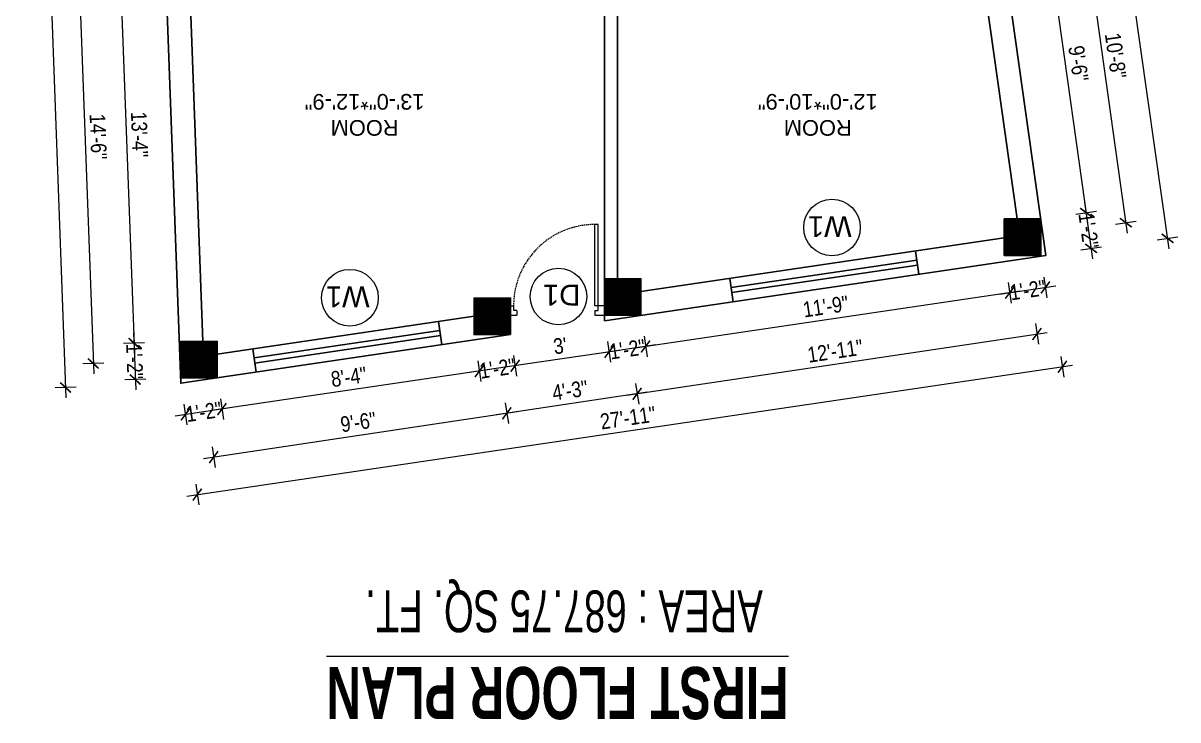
# Model space of a CAD drawing. Header units: inches. Extents: x -5142662 to -4941318, y -3361958 to -3160563.
# Drawn here: x -5005464.2 to -5005021.4, y -3260913.9 to -3260646.6 of the extents above; entities that cross this region are included whole.
import ezdxf

# ---------------------------------------------------------------- set-up
doc = ezdxf.new("R2010")
doc.units = ezdxf.units.IN
doc.header["$LTSCALE"] = 2
doc.header["$MEASUREMENT"] = 0
doc.header["$PDMODE"] = 34
doc.linetypes.add('HIDDEN', pattern=[0.375, 0.25, -0.125])
doc.layers.get('0').update_dxf_attribs({"linetype": 'CONTINUOUS'})
doc.layers.get('DEFPOINTS').update_dxf_attribs({"color": 141, "linetype": 'CONTINUOUS'})
doc.layers.add('A-Hatch', color=7, linetype='CONTINUOUS')
for name, color, linetype, lineweight in [('Annotate-Lite.w', 177, 'CONTINUOUS', 9), ('DIM 1-100', 4, 'CONTINUOUS', 13), ('Door-Window.w', 4, 'CONTINUOUS', 15), ('TEXT', 181, 'CONTINUOUS', 25), ('Text-100.w', 254, 'CONTINUOUS', 9)]:
    doc.layers.add(name, color=color, linetype=linetype, lineweight=lineweight)
doc.styles.add('Arial', font='arial.ttf', dxfattribs={"width": 0.8, "height": 12})
doc.styles.add('arial.', font='arial.ttf')
doc.styles.add('gaurav', font='arial.ttf')
doc.styles.get("Standard").update_dxf_attribs({"font": 'ARIALN.TTF'})
doc.dimstyles.new('1 by 96', dxfattribs={"dimtxt": 6, "dimasz": 4, "dimexe": 4, "dimexo": 4, "dimgap": 2, "dimtad": 1, "dimdec": 0, "dimzin": 0, "dimdsep": 46, "dimlunit": 4, "dimtxsty": 'Standard', "dimblk": 'ARCHTICK', "dimcen": 0, "dimdle": 4, "dimadec": 0, "dimazin": 0, "dimtfac": 1, "dimtdec": 0, "dimtix": 1, "dimtofl": 0, "dimtmove": 1, "dimatfit": 3, "dimldrblk": 'ARCHTICK', "dimfxl": 4, "dimfxlon": 1, "dimtolj": 1, "dimtzin": 0, "dimlwd": -1, "dimlwe": -1, "dimarcsym": 0})

# ---------------------------------------------------------------- blocks, each defined once
blk = doc.blocks.new('3-0')
at = {"ltscale": 3}
for p, q in [((11063.05, 10097.68), (11065.97, 10099.9)), ((11065.25, 10097.81), (11066.71, 10098.92)), ((11065.97, 10099.9), (11066.71, 10098.92)), ((11063.05, 10097.68), (11064.53, 10095.73)), ((11065.99, 10096.84), (11064.53, 10095.73)), ((11065.99, 10096.84), (11065.25, 10097.81)), ((11085.5, 10074.13), (11110.32, 10092.96)), ((11086.24, 10073.15), (11111.05, 10091.97)), ((11111.05, 10091.97), (11110.32, 10092.96)), ((11084.04, 10073.02), (11082.57, 10071.91)), ((11084.04, 10073.02), (11084.78, 10072.04)), ((11084.78, 10072.04), (11086.24, 10073.15)), ((11086.24, 10073.15), (11085.5, 10074.13)), ((11087.72, 10071.2), (11086.24, 10073.15)), ((11082.57, 10071.91), (11084.79, 10068.98)), ((11084.79, 10068.98), (11087.72, 10071.2))]:
    blk.add_line(p, q, dxfattribs=at)
at = {"layer": 'Door-Window.w', "color": 9, "linetype": 'HIDDEN', "lineweight": 18}
blk.add_arc((11085.5, 10074.13), 31.16, 37.1906, 127.1465, dxfattribs=at)
blk = doc.blocks.new('_ArchTick')
at = {"color": 0, "linetype": 'ByBlock', "const_width": 0.15}
blk.add_lwpolyline([(-0.5, -0.5), (0.5, 0.5)], dxfattribs=at)
blk = doc.blocks.new('*D1220')
at = {"layer": 'DEFPOINTS', "color": 0, "ltscale": 0.5, "transparency": 16777216}
for p in [(-5005091.82, -3260609), (-5005056.56, -3260719.29), (-5005073.96, -3260721.74)]:
    blk.add_point(p, dxfattribs=at)
at = {"layer": 'DIM 1-100', "color": 0, "ltscale": 0.5, "transparency": 16777216}
for p, q in [((-5005073.04, -3260602.32), (-5005056.01, -3260723.25)), ((-5005076.45, -3260606.84), (-5005068.52, -3260605.72)), ((-5005060.52, -3260719.85), (-5005052.6, -3260718.73))]:
    blk.add_line(p, q, dxfattribs=at)
at = {"layer": 'DIM 1-100', "color": 0, "ltscale": 0.5, "transparency": 16777216, "xscale": 4, "yscale": 4, "zscale": 4}
for p, rotation in [((-5005072.49, -3260606.28), 98.01894556998919), ((-5005056.56, -3260719.29), 278.0189455699892)]:
    blk.add_blockref('_ArchTick', p, dxfattribs=dict(at, rotation=rotation))
at = {"layer": 'DIM 1-100', "color": 0, "ltscale": 0.5, "transparency": 16777216, "insert": (-5005059.51, -3260662.08), "char_height": 6, "attachment_point": 5, "rotation": 278.0189}
blk.add_mtext('\\A1;9\'-6"', dxfattribs=at)
blk = doc.blocks.new('*D1221')
at = {"layer": 'DEFPOINTS', "color": 0, "ltscale": 0.5, "transparency": 16777216}
for p in [(-5005073.96, -3260721.74), (-5005054.63, -3260733.02), (-5005073.96, -3260735.74)]:
    blk.add_point(p, dxfattribs=at)
at = {"layer": 'DIM 1-100', "color": 0, "ltscale": 0.5, "transparency": 16777216}
for p, q in [((-5005057.12, -3260715.33), (-5005054.07, -3260736.98)), ((-5005060.52, -3260719.85), (-5005052.6, -3260718.73)), ((-5005058.59, -3260733.58), (-5005050.67, -3260732.46))]:
    blk.add_line(p, q, dxfattribs=at)
at = {"layer": 'DIM 1-100', "color": 0, "ltscale": 0.5, "transparency": 16777216, "xscale": 4, "yscale": 4, "zscale": 4}
for p, rotation in [((-5005056.56, -3260719.29), 98.01894556998919), ((-5005054.63, -3260733.02), 278.0189455699892)]:
    blk.add_blockref('_ArchTick', p, dxfattribs=dict(at, rotation=rotation))
at = {"layer": 'DIM 1-100', "color": 0, "ltscale": 0.5, "transparency": 16777216, "insert": (-5005055.6, -3260726.16), "char_height": 6, "attachment_point": 5, "rotation": 278.0189}
blk.add_mtext('\\A1;1\'-2"', dxfattribs=at)
blk = doc.blocks.new('*D1226')
at = {"layer": 'DEFPOINTS', "color": 0, "ltscale": 0.5, "transparency": 16777216}
for p in [(-5005098.82, -3260602), (-5005041.33, -3260723.16), (-5005080.96, -3260728.74)]:
    blk.add_point(p, dxfattribs=at)
at = {"layer": 'DIM 1-100', "color": 0, "ltscale": 0.5, "transparency": 16777216}
for p, q in [((-5005063.15, -3260596.98), (-5005055.23, -3260595.86)), ((-5005059.75, -3260592.46), (-5005040.78, -3260727.12)), ((-5005045.3, -3260723.72), (-5005037.37, -3260722.6))]:
    blk.add_line(p, q, dxfattribs=at)
at = {"layer": 'DIM 1-100', "color": 0, "ltscale": 0.5, "transparency": 16777216, "xscale": 4, "yscale": 4, "zscale": 4}
for p, rotation in [((-5005059.19, -3260596.42), 98.01894556998919), ((-5005041.33, -3260723.16), 278.0189455699892)]:
    blk.add_blockref('_ArchTick', p, dxfattribs=dict(at, rotation=rotation))
at = {"layer": 'DIM 1-100', "color": 0, "ltscale": 0.5, "transparency": 16777216, "insert": (-5005045.25, -3260659.08), "char_height": 6, "attachment_point": 5, "rotation": 278.0189}
blk.add_mtext('\\A1;10\'-8"', dxfattribs=at)
blk = doc.blocks.new('*D1227')
at = {"layer": 'DEFPOINTS', "color": 0, "ltscale": 0.5, "transparency": 16777216}
for p in [(-5005065.36, -3260444.93), (-5005112.03, -3260451.5), (-5005071.99, -3260735.74)]:
    blk.add_point(p, dxfattribs=at)
at = {"layer": 'DIM 1-100', "color": 0, "ltscale": 0.5, "transparency": 16777216}
for p, q in [((-5005024.76, -3260733.13), (-5005065.92, -3260440.96)), ((-5005069.32, -3260445.48), (-5005061.4, -3260444.37)), ((-5005029.28, -3260729.73), (-5005021.36, -3260728.61))]:
    blk.add_line(p, q, dxfattribs=at)
at = {"layer": 'DIM 1-100', "color": 0, "ltscale": 0.5, "transparency": 16777216, "xscale": 4, "yscale": 4, "zscale": 4}
for p, rotation in [((-5005065.36, -3260444.93), 98.01894551889023), ((-5005025.32, -3260729.17), 278.0189455188902)]:
    blk.add_blockref('_ArchTick', p, dxfattribs=dict(at, rotation=rotation))
at = {"layer": 'DIM 1-100', "color": 0, "ltscale": 0.5, "transparency": 16777216, "insert": (-5005040.33, -3260586.34), "char_height": 6, "attachment_point": 5, "rotation": 278.0189}
blk.add_mtext('\\A1;23\'-11"', dxfattribs=at)
blk = doc.blocks.new('*D1234')
at = {"layer": 'DEFPOINTS', "color": 0, "ltscale": 0.5, "transparency": 16777216}
for p in [(-5005410.2, -3260609), (-5005403.71, -3260768.68), (-5005421.67, -3260769.35)]:
    blk.add_point(p, dxfattribs=at)
at = {"layer": 'DIM 1-100', "color": 0, "ltscale": 0.5, "transparency": 16777216}
for p, q in [((-5005423.57, -3260609.49), (-5005431.56, -3260609.79)), ((-5005427.72, -3260605.64), (-5005421.52, -3260773.34)), ((-5005417.67, -3260769.2), (-5005425.67, -3260769.49))]:
    blk.add_line(p, q, dxfattribs=at)
at = {"layer": 'DIM 1-100', "color": 0, "ltscale": 0.5, "transparency": 16777216, "xscale": 4, "yscale": 4, "zscale": 4}
for p, rotation in [((-5005427.57, -3260609.64), 92.11435360314157), ((-5005421.67, -3260769.35), 272.1143536031416)]:
    blk.add_blockref('_ArchTick', p, dxfattribs=dict(at, rotation=rotation))
at = {"layer": 'DIM 1-100', "color": 0, "ltscale": 0.5, "transparency": 16777216, "insert": (-5005419.56, -3260689.31), "char_height": 6, "attachment_point": 5, "rotation": 272.1144}
blk.add_mtext('\\A1;13\'-4"', dxfattribs=at)
blk = doc.blocks.new('*D1235')
at = {"layer": 'DEFPOINTS', "color": 0, "ltscale": 0.5, "transparency": 16777216}
for p in [(-5005403.71, -3260768.68), (-5005421.16, -3260783.33), (-5005403.71, -3260782.68)]:
    blk.add_point(p, dxfattribs=at)
at = {"layer": 'DIM 1-100', "color": 0, "ltscale": 0.5, "transparency": 16777216}
for p, q in [((-5005421.82, -3260765.35), (-5005421.01, -3260787.32)), ((-5005417.67, -3260769.2), (-5005425.67, -3260769.49)), ((-5005417.16, -3260783.18), (-5005425.15, -3260783.47))]:
    blk.add_line(p, q, dxfattribs=at)
at = {"layer": 'DIM 1-100', "color": 0, "ltscale": 0.5, "transparency": 16777216, "xscale": 4, "yscale": 4, "zscale": 4}
for p, rotation in [((-5005421.67, -3260769.35), 92.11435360314157), ((-5005421.16, -3260783.33), 272.1143536031416)]:
    blk.add_blockref('_ArchTick', p, dxfattribs=dict(at, rotation=rotation))
at = {"layer": 'DIM 1-100', "color": 0, "ltscale": 0.5, "transparency": 16777216, "insert": (-5005421.41, -3260776.34), "char_height": 6, "attachment_point": 5, "rotation": 272.1144}
blk.add_mtext('\\A1;1\'-2"', dxfattribs=at)
blk = doc.blocks.new('*D1237')
at = {"layer": 'DEFPOINTS', "color": 0, "ltscale": 0.5, "transparency": 16777216}
for p in [(-5005403.2, -3260602), (-5005437.25, -3260777.18), (-5005396.71, -3260775.68)]:
    blk.add_point(p, dxfattribs=at)
at = {"layer": 'DIM 1-100', "color": 0, "ltscale": 0.5, "transparency": 16777216}
for p, q in [((-5005443.81, -3260599.5), (-5005437.11, -3260781.18)), ((-5005439.67, -3260603.35), (-5005447.66, -3260603.64)), ((-5005433.26, -3260777.03), (-5005441.25, -3260777.33))]:
    blk.add_line(p, q, dxfattribs=at)
at = {"layer": 'DIM 1-100', "color": 0, "ltscale": 0.5, "transparency": 16777216, "xscale": 4, "yscale": 4, "zscale": 4}
for p, rotation in [((-5005443.67, -3260603.49), 92.11435360314157), ((-5005437.25, -3260777.18), 272.1143536031416)]:
    blk.add_blockref('_ArchTick', p, dxfattribs=dict(at, rotation=rotation))
at = {"layer": 'DIM 1-100', "color": 0, "ltscale": 0.5, "transparency": 16777216, "insert": (-5005435.4, -3260690.15), "char_height": 6, "attachment_point": 5, "rotation": 272.1144}
blk.add_mtext('\\A1;14\'-6"', dxfattribs=at)
blk = doc.blocks.new('*D1238')
at = {"layer": 'DEFPOINTS', "color": 0, "ltscale": 0.5, "transparency": 16777216}
for p in [(-5005416.01, -3260451.5), (-5005447.89, -3260786.38), (-5005403.71, -3260784.75)]:
    blk.add_point(p, dxfattribs=at)
at = {"layer": 'DIM 1-100', "color": 0, "ltscale": 0.5, "transparency": 16777216}
for p, q in [((-5005460.34, -3260449.13), (-5005447.74, -3260790.38)), ((-5005456.19, -3260452.98), (-5005464.19, -3260453.28)), ((-5005443.89, -3260786.23), (-5005451.88, -3260786.53))]:
    blk.add_line(p, q, dxfattribs=at)
at = {"layer": 'DIM 1-100', "color": 0, "ltscale": 0.5, "transparency": 16777216, "xscale": 4, "yscale": 4, "zscale": 4}
for p, rotation in [((-5005460.19, -3260453.13), 92.11435361988767), ((-5005447.89, -3260786.38), 272.1143536198877)]:
    blk.add_blockref('_ArchTick', p, dxfattribs=dict(at, rotation=rotation))
at = {"layer": 'DIM 1-100', "color": 0, "ltscale": 0.5, "transparency": 16777216, "insert": (-5005448.98, -3260619.57), "char_height": 6, "attachment_point": 5, "rotation": 272.1144}
blk.add_mtext('\\A1;27\'-9"', dxfattribs=at)
blk = doc.blocks.new('*D1239')
at = {"layer": 'DEFPOINTS', "color": 0, "ltscale": 0.5, "transparency": 16777216}
for p in [(-5005087.96, -3260735.74), (-5005227.27, -3260758.68), (-5005225.5, -3260770.66)]:
    blk.add_point(p, dxfattribs=at)
at = {"layer": 'DIM 1-100', "color": 0, "ltscale": 0.5, "transparency": 16777216}
for p, q in [((-5005086.44, -3260746.07), (-5005085.27, -3260753.98)), ((-5005081.9, -3260749.44), (-5005229.46, -3260771.24)), ((-5005226.08, -3260766.7), (-5005224.92, -3260774.61))]:
    blk.add_line(p, q, dxfattribs=at)
at = {"layer": 'DIM 1-100', "color": 0, "ltscale": 0.5, "transparency": 16777216, "xscale": 4, "yscale": 4, "zscale": 4}
for p, rotation in [((-5005085.85, -3260750.03), 8.403880674302178), ((-5005225.5, -3260770.66), 188.4038806743022)]:
    blk.add_blockref('_ArchTick', p, dxfattribs=dict(at, rotation=rotation))
at = {"layer": 'DIM 1-100', "color": 0, "ltscale": 0.5, "transparency": 16777216, "insert": (-5005156.42, -3260755.33), "char_height": 6, "attachment_point": 5, "rotation": 8.4039}
blk.add_mtext('\\A1;11\'-9"', dxfattribs=at)
blk = doc.blocks.new('*D1240')
at = {"layer": 'DEFPOINTS', "color": 0, "ltscale": 0.5, "transparency": 16777216}
for p in [(-5005227.27, -3260758.68), (-5005241.27, -3260760.75), (-5005239.5, -3260772.73)]:
    blk.add_point(p, dxfattribs=at)
at = {"layer": 'DIM 1-100', "color": 0, "ltscale": 0.5, "transparency": 16777216}
for p, q in [((-5005240.08, -3260768.77), (-5005238.92, -3260776.68)), ((-5005226.08, -3260766.7), (-5005224.92, -3260774.61)), ((-5005221.54, -3260770.07), (-5005243.46, -3260773.31))]:
    blk.add_line(p, q, dxfattribs=at)
at = {"layer": 'DIM 1-100', "color": 0, "ltscale": 0.5, "transparency": 16777216, "xscale": 4, "yscale": 4, "zscale": 4}
for p, rotation in [((-5005225.5, -3260770.66), 8.403880674302178), ((-5005239.5, -3260772.73), 188.4038806743022)]:
    blk.add_blockref('_ArchTick', p, dxfattribs=dict(at, rotation=rotation))
at = {"layer": 'DIM 1-100', "color": 0, "ltscale": 0.5, "transparency": 16777216, "insert": (-5005232.5, -3260771.69), "char_height": 6, "attachment_point": 5, "rotation": 8.4039}
blk.add_mtext('\\A1;1\'-2"', dxfattribs=at)
blk = doc.blocks.new('*D1241')
at = {"layer": 'DEFPOINTS', "color": 0, "ltscale": 0.5, "transparency": 16777216}
for p in [(-5005241.27, -3260760.75), (-5005277.27, -3260766.07), (-5005275.5, -3260778.04)]:
    blk.add_point(p, dxfattribs=at)
at = {"layer": 'DIM 1-100', "color": 0, "ltscale": 0.5, "transparency": 16777216}
for p, q in [((-5005240.08, -3260768.77), (-5005238.92, -3260776.68)), ((-5005235.54, -3260772.14), (-5005279.46, -3260778.63)), ((-5005276.08, -3260774.09), (-5005274.92, -3260782))]:
    blk.add_line(p, q, dxfattribs=at)
at = {"layer": 'DIM 1-100', "color": 0, "ltscale": 0.5, "transparency": 16777216, "xscale": 4, "yscale": 4, "zscale": 4}
for p, rotation in [((-5005239.5, -3260772.73), 8.403880674302178), ((-5005275.5, -3260778.04), 188.4038806743022)]:
    blk.add_blockref('_ArchTick', p, dxfattribs=dict(at, rotation=rotation))
at = {"layer": 'DIM 1-100', "color": 0, "ltscale": 0.5, "transparency": 16777216, "insert": (-5005258.24, -3260770.38), "char_height": 6, "attachment_point": 5, "rotation": 8.4039}
blk.add_mtext("\\A1;3'", dxfattribs=at)
blk = doc.blocks.new('*D1242')
at = {"layer": 'DEFPOINTS', "color": 0, "ltscale": 0.5, "transparency": 16777216}
for p in [(-5005291.27, -3260766.07), (-5005277.27, -3260766.07), (-5005289.2, -3260780.07)]:
    blk.add_point(p, dxfattribs=at)
at = {"layer": 'DIM 1-100', "color": 0, "ltscale": 0.5, "transparency": 16777216}
for p, q in [((-5005271.54, -3260777.46), (-5005293.16, -3260780.65)), ((-5005289.79, -3260776.11), (-5005288.62, -3260784.02)), ((-5005276.08, -3260774.09), (-5005274.92, -3260782))]:
    blk.add_line(p, q, dxfattribs=at)
at = {"layer": 'DIM 1-100', "color": 0, "ltscale": 0.5, "transparency": 16777216, "xscale": 4, "yscale": 4, "zscale": 4}
for p, rotation in [((-5005289.2, -3260780.07), 188.4038806743022), ((-5005275.5, -3260778.04), 8.403880674302178)]:
    blk.add_blockref('_ArchTick', p, dxfattribs=dict(at, rotation=rotation))
at = {"layer": 'DIM 1-100', "color": 0, "ltscale": 0.5, "transparency": 16777216, "insert": (-5005282.35, -3260779.06), "char_height": 6, "attachment_point": 5, "rotation": 8.4039}
blk.add_mtext('\\A1;1\'-2"', dxfattribs=at)
blk = doc.blocks.new('*D1243')
at = {"layer": 'DEFPOINTS', "color": 0, "ltscale": 0.5, "transparency": 16777216}
for p in [(-5005291.27, -3260766.07), (-5005389.71, -3260782.68), (-5005387.94, -3260794.66)]:
    blk.add_point(p, dxfattribs=at)
at = {"layer": 'DIM 1-100', "color": 0, "ltscale": 0.5, "transparency": 16777216}
for p, q in [((-5005289.79, -3260776.11), (-5005288.62, -3260784.02)), ((-5005285.24, -3260779.48), (-5005391.9, -3260795.24)), ((-5005388.53, -3260790.7), (-5005387.36, -3260798.61))]:
    blk.add_line(p, q, dxfattribs=at)
at = {"layer": 'DIM 1-100', "color": 0, "ltscale": 0.5, "transparency": 16777216, "xscale": 4, "yscale": 4, "zscale": 4}
for p, rotation in [((-5005289.2, -3260780.07), 8.403880674302178), ((-5005387.94, -3260794.66), 188.4038806743022)]:
    blk.add_blockref('_ArchTick', p, dxfattribs=dict(at, rotation=rotation))
at = {"layer": 'DIM 1-100', "color": 0, "ltscale": 0.5, "transparency": 16777216, "insert": (-5005339.31, -3260782.35), "char_height": 6, "attachment_point": 5, "rotation": 8.4039}
blk.add_mtext('\\A1;8\'-4"', dxfattribs=at)
blk = doc.blocks.new('*D1244')
at = {"layer": 'DEFPOINTS', "color": 0, "ltscale": 0.5, "transparency": 16777216}
for p in [(-5005403.71, -3260784.75), (-5005389.71, -3260782.68), (-5005401.94, -3260796.72)]:
    blk.add_point(p, dxfattribs=at)
at = {"layer": 'DIM 1-100', "color": 0, "ltscale": 0.5, "transparency": 16777216}
for p, q in [((-5005388.53, -3260790.7), (-5005387.36, -3260798.61)), ((-5005383.98, -3260794.07), (-5005405.9, -3260797.31)), ((-5005402.53, -3260792.77), (-5005401.36, -3260800.68))]:
    blk.add_line(p, q, dxfattribs=at)
at = {"layer": 'DIM 1-100', "color": 0, "ltscale": 0.5, "transparency": 16777216, "xscale": 4, "yscale": 4, "zscale": 4}
for p, rotation in [((-5005401.94, -3260796.72), 188.4038806743022), ((-5005387.94, -3260794.66), 8.403880674302178)]:
    blk.add_blockref('_ArchTick', p, dxfattribs=dict(at, rotation=rotation))
at = {"layer": 'DIM 1-100', "color": 0, "ltscale": 0.5, "transparency": 16777216, "insert": (-5005394.94, -3260795.69), "char_height": 6, "attachment_point": 5, "rotation": 8.4039}
blk.add_mtext('\\A1;1\'-2"', dxfattribs=at)
blk = doc.blocks.new('*D1245')
at = {"layer": 'DEFPOINTS', "color": 0, "ltscale": 0.5, "transparency": 16777216}
for p in [(-5005087.96, -3260735.74), (-5005073.96, -3260735.74), (-5005072.15, -3260748)]:
    blk.add_point(p, dxfattribs=at)
at = {"layer": 'DIM 1-100', "color": 0, "ltscale": 0.5, "transparency": 16777216}
for p, q in [((-5005086.44, -3260746.07), (-5005085.27, -3260753.98)), ((-5005072.74, -3260744.04), (-5005071.57, -3260751.96)), ((-5005089.81, -3260750.61), (-5005068.19, -3260747.42))]:
    blk.add_line(p, q, dxfattribs=at)
at = {"layer": 'DIM 1-100', "color": 0, "ltscale": 0.5, "transparency": 16777216, "xscale": 4, "yscale": 4, "zscale": 4}
for p, rotation in [((-5005072.15, -3260748), 8.403880674302195), ((-5005085.85, -3260750.03), 188.4038806743022)]:
    blk.add_blockref('_ArchTick', p, dxfattribs=dict(at, rotation=rotation))
at = {"layer": 'DIM 1-100', "color": 0, "ltscale": 0.5, "transparency": 16777216, "insert": (-5005079, -3260749.01), "char_height": 6, "attachment_point": 5, "rotation": 8.4039}
blk.add_mtext('\\A1;1\'-2"', dxfattribs=at)
blk = doc.blocks.new('*D1246')
at = {"layer": 'DEFPOINTS', "color": 0, "ltscale": 0.5, "transparency": 16777216}
for p in [(-5005080.96, -3260728.74), (-5005234.27, -3260751.68), (-5005075.41, -3260765.85)]:
    blk.add_point(p, dxfattribs=at)
at = {"layer": 'DIM 1-100', "color": 0, "ltscale": 0.5, "transparency": 16777216}
for p, q in [((-5005076, -3260761.89), (-5005074.82, -3260769.81)), ((-5005232.67, -3260789.38), (-5005071.45, -3260765.26)), ((-5005229.31, -3260784.83), (-5005228.12, -3260792.75))]:
    blk.add_line(p, q, dxfattribs=at)
at = {"layer": 'DIM 1-100', "color": 0, "ltscale": 0.5, "transparency": 16777216, "xscale": 4, "yscale": 4, "zscale": 4}
for p, rotation in [((-5005075.41, -3260765.85), 8.510423086332313), ((-5005228.72, -3260788.79), 188.5104230863323)]:
    blk.add_blockref('_ArchTick', p, dxfattribs=dict(at, rotation=rotation))
at = {"layer": 'DIM 1-100', "color": 0, "ltscale": 0.5, "transparency": 16777216, "insert": (-5005152.8, -3260772.36), "char_height": 6, "attachment_point": 5, "rotation": 8.5104}
blk.add_mtext('\\A1;12\'-11"', dxfattribs=at)
blk = doc.blocks.new('*D1247')
at = {"layer": 'DEFPOINTS', "color": 0, "ltscale": 0.5, "transparency": 16777216}
for p in [(-5005234.27, -3260751.68), (-5005284.27, -3260759.07), (-5005278.7, -3260796.27)]:
    blk.add_point(p, dxfattribs=at)
at = {"layer": 'DIM 1-100', "color": 0, "ltscale": 0.5, "transparency": 16777216}
for p, q in [((-5005229.31, -3260784.83), (-5005228.12, -3260792.75)), ((-5005224.76, -3260788.2), (-5005282.66, -3260796.86)), ((-5005279.29, -3260792.31), (-5005278.11, -3260800.23))]:
    blk.add_line(p, q, dxfattribs=at)
at = {"layer": 'DIM 1-100', "color": 0, "ltscale": 0.5, "transparency": 16777216, "xscale": 4, "yscale": 4, "zscale": 4}
for p, rotation in [((-5005228.72, -3260788.79), 8.510423103849032), ((-5005278.7, -3260796.27), 188.510423103849)]:
    blk.add_blockref('_ArchTick', p, dxfattribs=dict(at, rotation=rotation))
at = {"layer": 'DIM 1-100', "color": 0, "ltscale": 0.5, "transparency": 16777216, "insert": (-5005254.46, -3260787.52), "char_height": 6, "attachment_point": 5, "rotation": 8.5104}
blk.add_mtext('\\A1;4\'-3"', dxfattribs=at)
blk = doc.blocks.new('*D1248')
at = {"layer": 'DEFPOINTS', "color": 0, "ltscale": 0.5, "transparency": 16777216}
for p in [(-5005284.27, -3260759.07), (-5005396.71, -3260775.68), (-5005391.11, -3260813.09)]:
    blk.add_point(p, dxfattribs=at)
at = {"layer": 'DIM 1-100', "color": 0, "ltscale": 0.5, "transparency": 16777216}
for p, q in [((-5005279.29, -3260792.31), (-5005278.11, -3260800.23)), ((-5005274.75, -3260795.68), (-5005395.07, -3260813.68)), ((-5005391.7, -3260809.13), (-5005390.52, -3260817.05))]:
    blk.add_line(p, q, dxfattribs=at)
at = {"layer": 'DIM 1-100', "color": 0, "ltscale": 0.5, "transparency": 16777216, "xscale": 4, "yscale": 4, "zscale": 4}
for p, rotation in [((-5005278.7, -3260796.27), 8.510423103849032), ((-5005391.11, -3260813.09), 188.510423103849)]:
    blk.add_blockref('_ArchTick', p, dxfattribs=dict(at, rotation=rotation))
at = {"layer": 'DIM 1-100', "color": 0, "ltscale": 0.5, "transparency": 16777216, "insert": (-5005335.66, -3260799.67), "char_height": 6, "attachment_point": 5, "rotation": 8.5104}
blk.add_mtext('\\A1;9\'-6"', dxfattribs=at)
blk = doc.blocks.new('*D1249')
at = {"layer": 'DEFPOINTS', "color": 0, "ltscale": 0.5, "transparency": 16777216}
for p in [(-5005071.99, -3260735.74), (-5005065.68, -3260778.44), (-5005403.71, -3260784.75)]:
    blk.add_point(p, dxfattribs=at)
at = {"layer": 'DIM 1-100', "color": 0, "ltscale": 0.5, "transparency": 16777216}
for p, q in [((-5005401.36, -3260828.03), (-5005061.72, -3260777.86)), ((-5005066.27, -3260774.48), (-5005065.1, -3260782.4)), ((-5005397.99, -3260823.49), (-5005396.82, -3260831.41))]:
    blk.add_line(p, q, dxfattribs=at)
at = {"layer": 'DIM 1-100', "color": 0, "ltscale": 0.5, "transparency": 16777216, "xscale": 4, "yscale": 4, "zscale": 4}
for p, rotation in [((-5005065.68, -3260778.44), 8.403880655919313), ((-5005397.4, -3260827.45), 188.4038806559193)]:
    blk.add_blockref('_ArchTick', p, dxfattribs=dict(at, rotation=rotation))
at = {"layer": 'DIM 1-100', "color": 0, "ltscale": 0.5, "transparency": 16777216, "insert": (-5005232.27, -3260797.99), "char_height": 6, "attachment_point": 5, "rotation": 8.4039}
blk.add_mtext('\\A1;27\'-11"', dxfattribs=at)

msp = doc.modelspace()

# ---------------------------------------------------------------- hatches: boundary and pattern name
at = {"layer": 'A-Hatch', "ltscale": 0.5}
h = msp.add_hatch(dxfattribs=at)
h.set_pattern_fill('ANSI31', color=256, angle=180)
h.set_pattern_definition([(225, (-10096506.67526, -6519141.21431), (0.0883883476483, -0.0883883476483), [])])
h.paths.add_polyline_path([(-5005087.96, -3260735.74), (-5005073.96, -3260735.74), (-5005073.96, -3260721.74), (-5005087.96, -3260721.74)])
h = msp.add_hatch(dxfattribs=at)
h.set_pattern_fill('ANSI31', color=256, angle=180)
h.set_pattern_definition([(225, (-10096659.98226, -6519164.15471), (0.0883883476483, -0.0883883476483), [])])
h.paths.add_polyline_path([(-5005241.27, -3260758.68), (-5005227.27, -3260758.68), (-5005227.27, -3260744.68), (-5005241.27, -3260744.68)])
h = msp.add_hatch(dxfattribs=at)
h.set_pattern_fill('ANSI31', color=256, angle=180)
h.set_pattern_definition([(225, (-10096709.98226, -6519171.54153), (0.0883883476483, -0.0883883476483), [])])
h.paths.add_polyline_path([(-5005291.27, -3260766.07), (-5005277.27, -3260766.07), (-5005277.27, -3260752.07), (-5005291.27, -3260752.07)])
h = msp.add_hatch(dxfattribs=at)
h.set_pattern_fill('ANSI31', color=256, angle=180)
h.set_pattern_definition([(225, (-10096822.42328, -6519188.15315), (0.0883883476483, -0.0883883476483), [])])
h.paths.add_polyline_path([(-5005403.71, -3260782.68), (-5005389.71, -3260782.68), (-5005389.71, -3260768.68), (-5005403.71, -3260768.68)])

# ---------------------------------------------------------------- linework, layer by layer
at = {"ltscale": 0.5}
for p, q in [((-5005241.27, -3260604.5), (-5005241.27, -3260751.46)), ((-5005401.19, -3260609), (-5005395.3, -3260768.68)), ((-5005236.27, -3260609), (-5005236.27, -3260744.68)), ((-5005083.05, -3260721.74), (-5005098.93, -3260609)), ((-5005227.27, -3260749.59), (-5005087.96, -3260729.01)), ((-5005121.49, -3260737.5), (-5005192.72, -3260748.02)), ((-5005122, -3260734.03), (-5005120.69, -3260742.94)), ((-5005121.2, -3260739.48), (-5005192.43, -3260750)), ((-5005193.23, -3260744.56), (-5005191.91, -3260753.46)), ((-5005389.71, -3260773.58), (-5005291.27, -3260759.04)), ((-5005241.27, -3260758.68), (-5005241.27, -3260760.75)), ((-5005304.36, -3260764.51), (-5005375.59, -3260775.04)), ((-5005304.88, -3260761.05), (-5005303.56, -3260769.96)), ((-5005304.07, -3260766.49), (-5005375.3, -3260777.02)), ((-5005376.1, -3260771.57), (-5005374.79, -3260780.48))]:
    msp.add_line(p, q, dxfattribs=at)
for points in [[(-5005277.27, -3260451.5), (-5005416.01, -3260451.5), (-5005403.71, -3260784.75), (-5005277.27, -3260766.07)], [(-5005241.27, -3260760.75), (-5005071.99, -3260735.74), (-5005112.03, -3260451.5), (-5005126.03, -3260451.5)]]:
    msp.add_lwpolyline(points, dxfattribs=at)
for points in [[(-5005073.96, -3260735.74), (-5005087.96, -3260735.74), (-5005087.96, -3260721.74), (-5005073.96, -3260721.74)], [(-5005227.27, -3260758.68), (-5005241.27, -3260758.68), (-5005241.27, -3260744.68), (-5005227.27, -3260744.68)], [(-5005277.27, -3260766.07), (-5005291.27, -3260766.07), (-5005291.27, -3260752.07), (-5005277.27, -3260752.07)], [(-5005389.71, -3260782.68), (-5005403.71, -3260782.68), (-5005403.71, -3260768.68), (-5005389.71, -3260768.68)]]:
    msp.add_lwpolyline(points, close=True, dxfattribs=at)
at = {"layer": 'Annotate-Lite.w', "ltscale": 0.005}
for centre in [(-5005154, -3260725.01), (-5005338.85, -3260751.93), (-5005258.89, -3260751.49)]:
    msp.add_circle(centre, 10.86, dxfattribs=at)

# ---------------------------------------------------------------- block references
at = {"layer": 'Door-Window.w', "linetype": 'ByBlock', "xscale": 0.9997910039992908, "yscale": 0.9997910037636757, "zscale": 0.9997910039624013, "rotation": 52.80940477362314}
msp.add_blockref('3-0', (-5003920.71, -3275672.42), dxfattribs=at)

# ---------------------------------------------------------------- texts
at = {"layer": 'Annotate-Lite.w', "ltscale": 0.005, "char_height": 8, "rotation": 180, "style": 'gaurav'}
for s, insert, attachment_point in [('W1', (-5005146.46, -3260728.67), 1), ('W1', (-5005331.31, -3260755.59), 1), ('D1', (-5005264.81, -3260746.93), 9)]:
    msp.add_mtext_dynamic_manual_height_columns(s, width=8, gutter_width=100, heights=[0], dxfattribs=dict(at, insert=insert, attachment_point=attachment_point))
at = {"layer": 'TEXT', "lineweight": -2, "char_height": 6, "attachment_point": 5, "rotation": 180, "style": 'arial.'}
for s, insert in [('ROOM\\P13\'-0"*12\'-9"', (-5005333.22, -3260681.76)), ('ROOM\\P12\'-0"*10\'-9"', (-5005159.46, -3260681.76))]:
    msp.add_mtext_dynamic_manual_height_columns(s, width=45.7314, gutter_width=30, heights=[0], dxfattribs=dict(at, insert=insert))
at = {"layer": 'Text-100.w', "insert": (-5005256.75, -3260913.57), "char_height": 20, "width": 569.1024, "attachment_point": 2, "rotation": 180, "style": 'Arial'}
msp.add_mtext('\\A1;{\\fArial Narrow|b1|i0|c0|p34;\\L FIRST FLOOR PLAN\\P\\fArial Narrow|b0|i0|c0|p34;\\H0.8x;\\lAREA : 687.75 SQ. FT.\\H1.02306x; }', dxfattribs=at)

# ---------------------------------------------------------------- dimensions: what is measured, and where the dimension line sits
at = {"layer": 'DIM 1-100', "ltscale": 0.5}
for p1, p2, distance, picture, middle in [((-5005071.99, -3260735.74), (-5005112.03, -3260451.5), -47.13, '*D1227', (-5005040.33, -3260586.34)), ((-5005416.01, -3260451.5), (-5005403.71, -3260784.75), -44.21, '*D1238', (-5005448.98, -3260619.57)), ((-5005234.27, -3260751.68), (-5005080.96, -3260728.74), -37.52, '*D1246', (-5005152.8, -3260772.36)), ((-5005403.71, -3260784.75), (-5005071.99, -3260735.74), -43.16, '*D1249', (-5005232.27, -3260797.99))]:
    dim = msp.add_aligned_dim(p1=p1, p2=p2, distance=distance, dimstyle='1 by 96', dxfattribs=at)
    dim.commit()
    dim.dimension.update_dxf_attribs({"geometry": picture, "text_midpoint": middle})
for base, p1, p2, angle, picture, middle in [((-5005041.33, -3260723.16), (-5005098.82, -3260602), (-5005080.96, -3260728.74), 98.0189, '*D1226', (-5005045.25, -3260659.08)), ((-5005437.25, -3260777.18), (-5005403.2, -3260602), (-5005396.71, -3260775.68), 92.1144, '*D1237', (-5005435.4, -3260690.15)), ((-5005056.56, -3260719.29), (-5005091.82, -3260609), (-5005073.96, -3260721.74), 98.0189, '*D1220', (-5005059.51, -3260662.08)), ((-5005421.67, -3260769.35), (-5005410.2, -3260609), (-5005403.71, -3260768.68), 92.1144, '*D1234', (-5005419.56, -3260689.31)), ((-5005225.5, -3260770.66), (-5005087.96, -3260735.74), (-5005227.27, -3260758.68), 8.4039, '*D1239', (-5005156.42, -3260755.33)), ((-5005278.7, -3260796.27), (-5005234.27, -3260751.68), (-5005284.27, -3260759.07), 188.5104, '*D1247', (-5005254.46, -3260787.52)), ((-5005391.11, -3260813.09), (-5005284.27, -3260759.07), (-5005396.71, -3260775.68), 188.5104, '*D1248', (-5005335.66, -3260799.67)), ((-5005275.5, -3260778.04), (-5005241.27, -3260760.75), (-5005277.27, -3260766.07), 8.4039, '*D1241', (-5005258.24, -3260770.38)), ((-5005387.94, -3260794.66), (-5005291.27, -3260766.07), (-5005389.71, -3260782.68), 8.4039, '*D1243', (-5005339.31, -3260782.35))]:
    dim = msp.add_linear_dim(base=base, p1=p1, p2=p2, angle=angle, dimstyle='1 by 96', dxfattribs=at)
    dim.commit()
    dim.dimension.update_dxf_attribs({"geometry": picture, "text_midpoint": middle})
for base, p1, p2, angle, picture, middle in [((-5005054.63, -3260733.02), (-5005073.96, -3260721.74), (-5005073.96, -3260735.74), 98.0189, '*D1221', (-5005060.56, -3260726.86)), ((-5005072.15, -3260748), (-5005087.96, -3260735.74), (-5005073.96, -3260735.74), 8.4039, '*D1245', (-5005078.27, -3260753.97)), ((-5005239.5, -3260772.73), (-5005227.27, -3260758.68), (-5005241.27, -3260760.75), 8.4039, '*D1240', (-5005231.77, -3260776.65)), ((-5005421.16, -3260783.33), (-5005403.71, -3260768.68), (-5005403.71, -3260782.68), 92.1144, '*D1235', (-5005426.42, -3260776.52)), ((-5005289.2, -3260780.07), (-5005277.27, -3260766.07), (-5005291.27, -3260766.07), 8.4039, '*D1242', (-5005281.62, -3260784.01)), ((-5005401.94, -3260796.72), (-5005389.71, -3260782.68), (-5005403.71, -3260784.75), 8.4039, '*D1244', (-5005394.21, -3260800.65))]:
    dim = msp.add_linear_dim(base=base, p1=p1, p2=p2, angle=angle, dimstyle='1 by 96', dxfattribs=at)
    dim.commit()
    dim.dimension.update_dxf_attribs({"geometry": picture, "text_midpoint": middle, "dimtype": 160})

doc.saveas('drawing.dxf')
